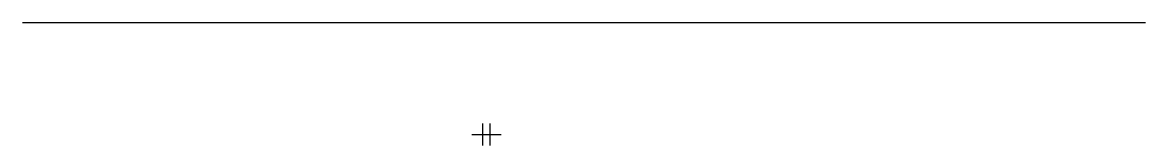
# Model space of a CAD drawing. Units: millimetres at full size, sheet at 1:100. Extents: x -15551 to 15061, y -6851 to -3490.
import ezdxf

# ---------------------------------------------------------------- set-up
doc = ezdxf.new("R2010")
doc.units = ezdxf.units.MM
doc.header["$LTSCALE"] = 100
doc.layers.add('0-0', color=7, linetype='Continuous')

msp = doc.modelspace()

# ---------------------------------------------------------------- linework, layer by layer
at = {"layer": '0-0'}
for p, q in [((-15551, -3489.8), (15061.2, -3489.8)), ((-3006.1, -6851), (-3006.1, -6251)), ((-2806.1, -6851), (-2806.1, -6251)), ((-3306.1, -6551), (-2506.1, -6551))]:
    msp.add_line(p, q, dxfattribs=at)

doc.saveas('drawing.dxf')
